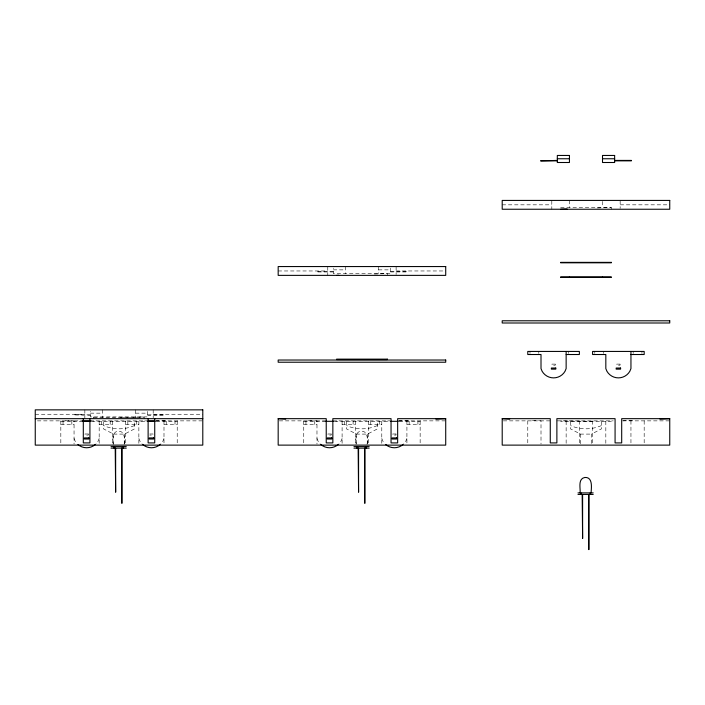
<?xml version="1.0" encoding="UTF-8"?>
<svg xmlns="http://www.w3.org/2000/svg" width="705" height="705" viewBox="0 0 705 705"><rect width="100%" height="100%" fill="white"/><g stroke="black" fill="none" stroke-linecap="round" stroke-linejoin="round"><path stroke-width="0.53" stroke-dasharray="3.52 2.64" d="M99.176 438.466L98.066 441.154A13.228 13.228 0 0 1 95.968 443.894M163.992 438.466L162.881 441.154A13.228 13.228 0 0 1 160.775 443.894M342.101 438.466L340.991 441.154A13.228 13.228 0 0 1 338.894 443.894M406.917 438.466L405.807 441.154A13.228 13.228 0 0 1 403.701 443.894M113.523 434.095L124.521 434.095L134.452 428.922L134.452 421.308M346.516 421.308L346.516 428.896L356.43 434.095L367.446 434.095L377.378 428.922L377.378 421.308M134.452 425.582C124.662 429.909 113.382 429.909 103.591 425.582M377.378 425.582C367.587 429.909 356.307 429.909 346.516 425.582M601.409 425.582C591.618 429.909 580.338 429.909 570.548 425.582M155.823 420.823L165.657 420.374M398.748 420.823L408.583 420.374M622.788 420.823L632.614 420.374M597.311 207.966L611.332 207.473L611.332 209.244M374.346 274.06L387.292 273.611L387.292 275.373M120.634 417.73L144.375 416.902L144.375 418.664M502.207 204.829L551.812 204.829M620.153 204.829L669.75 204.829M560.625 207.473L611.332 207.473M333.289 269.865L345.415 269.865M378.479 269.865L390.605 269.865M278.175 270.967L327.772 270.967M396.113 270.967L445.719 270.967M333.289 271.522L316.545 271.522L316.545 271.963L333.289 271.971M390.605 271.531L407.34 271.522L407.34 271.963L390.605 271.954M90.363 413.156L102.489 413.156M135.554 413.156L147.68 413.156M35.25 414.258L84.847 414.258M153.188 414.258L202.793 414.258M90.363 414.813L73.62 414.822L90.363 415.263M147.68 414.822L164.415 414.813L164.415 415.254L147.68 415.263M93.668 417.342L144.375 417.342M37.409 420.867L83.305 420.867M89.923 420.867L147.186 420.867M155.708 420.867L202.793 420.867M279.25 420.867L326.23 420.867M332.848 420.867L389.962 420.867M398.73 420.867L445.719 420.867M503.291 420.867L550.27 420.867M556.879 420.867L613.209 420.867M622.762 420.867L669.75 420.867M60.824 421.308L81.718 421.308M91.509 421.308L147.627 421.308M156.316 421.308L177.219 421.308M303.749 421.308L325.666 421.308M334.434 421.308L389.46 421.308M399.242 421.308L420.145 421.308M60.824 424.401L74.051 424.401M99.176 424.401L112.403 424.401M125.631 424.401L138.859 424.401M163.992 424.401L177.219 424.401M303.749 424.401L316.977 424.401M342.101 424.401L355.329 424.401M368.556 424.401L381.784 424.401M406.917 424.401L420.145 424.401M149.777 433.989L153.082 433.989L153.082 435.091L149.777 435.091M570.548 421.308L570.548 428.896L580.471 434.095L591.477 434.095M592.597 421.308L560.625 420.867L560.625 421.308L611.332 421.308L611.332 420.867M532.39 420.383L541.008 420.867L541.008 444.062M308.349 420.383L316.977 420.867L316.977 444.062M65.424 420.383L74.051 420.867L74.051 444.062M381.784 438.466L382.894 441.154A13.228 13.228 0 0 0 384.41 443.26M316.977 438.466L318.087 441.154A13.228 13.228 0 0 0 320.185 443.894M138.859 438.466L139.969 441.154A13.228 13.228 0 0 0 142.075 443.894M74.051 438.466L75.162 441.154A13.228 13.228 0 0 0 76.669 443.26M644.176 420.867L644.176 444.062M641.955 351.434L641.955 353.487M633.169 351.434L633.169 353.487M630.949 420.867L630.949 444.062M620.153 200.423L620.153 208.363M605.824 421.308L605.824 445.119M603.612 351.434L603.612 353.487M602.511 201.427L602.511 207.473M601.409 421.308L601.409 428.896L591.495 434.095L591.495 444.115M594.8 351.434L594.8 353.487M592.597 420.867L592.597 444.062M580.471 434.095L580.471 444.115M579.369 420.867L579.369 444.062M569.446 200.423L569.446 207.473M568.362 351.434L568.362 353.487M566.141 421.308L566.141 444.035M551.812 200.423L551.812 209.244M538.796 351.434L538.796 353.487M529.993 351.434L529.993 353.487M527.781 420.867L527.781 445.119M420.145 420.867L420.145 444.062M417.924 421.308L417.924 424.401M409.138 421.308L409.138 424.401M406.917 420.867L406.917 444.062M396.113 266.56L396.113 274.492M390.605 268.111L390.605 273.611L333.289 273.611L333.289 268.111M387.292 420.867L387.292 421.308M381.784 421.308L381.784 445.119M379.572 421.308L379.572 424.401M378.479 266.56L378.479 273.611M370.768 421.308L370.768 424.401M368.556 420.867L368.556 444.062M367.455 434.095L367.455 444.115M367.023 444.547C367.851 439.797 367.992 430.508 360.837 431.16C354.536 432.139 355.99 440.079 356.095 444.547M356.43 434.095L356.43 444.115M355.329 420.867L355.329 444.062M353.108 421.308L353.108 424.401M345.415 266.56L345.415 273.611M344.322 421.308L344.322 424.401M342.101 421.308L342.101 445.119M336.593 420.867L336.593 421.308M327.772 266.56L327.772 275.373M314.765 421.308L314.765 424.401M305.952 421.308L305.952 424.401M303.749 420.867L303.749 445.119M177.219 420.867L177.219 444.062M174.999 421.308L174.999 424.401M166.213 421.308L166.213 424.401M163.992 420.867L163.992 444.062M153.188 409.852L153.188 417.783M147.68 411.403L147.68 416.902L90.363 416.902L90.363 411.403M144.375 420.867L144.375 421.308M138.859 421.308L138.859 445.119M136.647 421.308L136.647 424.401M135.554 409.852L135.554 416.902M135.554 417.342L135.554 417.783M127.843 421.308L127.843 424.401M125.631 420.867L125.631 444.062M124.529 434.095L124.529 444.115M124.098 444.547C124.926 439.797 125.067 430.508 117.92 431.16C111.61 432.139 113.064 440.079 113.17 444.547M113.505 444.115L113.505 434.095L103.591 428.922L103.591 421.308M112.403 420.867L112.403 444.062M110.183 421.308L110.183 424.401M102.489 409.852L102.489 416.902M102.489 417.342L102.489 417.783M101.397 421.308L101.397 424.401M99.176 421.308L99.176 444.035M93.668 416.902L93.668 418.664M93.668 420.867L93.668 421.308M84.847 409.852L84.847 418.664M71.84 421.308L71.84 424.401M63.036 421.308L63.036 424.401M60.824 420.867L60.824 445.119M555.223 364.106L551.918 364.106L551.918 365.208L555.223 365.208L555.223 364.106M620.039 364.106L616.734 364.106L616.734 365.208L620.039 365.208L620.039 364.106M88.266 433.989L84.961 433.989L84.961 435.091L88.266 435.091L88.266 433.989M331.191 433.989L327.887 433.989L327.887 435.091L331.191 435.091L331.191 433.989M396.007 433.989L392.694 433.989L392.694 435.091L396.007 435.091L396.007 433.989"/><path stroke-width="1.06" d="M435.884 419.114L445.719 418.664L445.719 445.119L278.175 445.119L278.175 418.664L326.23 418.664L326.23 442.916L332.848 442.916L332.848 418.664L391.046 418.664L391.046 442.916L397.655 442.916L397.655 418.664L445.719 418.664M659.924 419.114L669.75 418.664L669.75 445.119L502.207 445.119L502.207 418.664L550.27 418.664L550.27 442.916L556.879 442.916L556.879 418.664L615.077 418.664L615.077 442.916L621.695 442.916L621.695 418.664L669.75 418.664M560.625 209.244L567.102 209.015M336.593 275.373L338.752 275.302M557.32 158.757L569.446 158.757M602.511 158.757L614.637 158.757M557.32 160.414L540.585 160.855L557.32 160.846M614.637 160.414L631.38 160.414L631.38 160.855L614.637 160.846M560.625 276.915L611.332 276.915M560.625 277.356L611.332 277.356M566.141 354.518L579.369 354.518L579.369 351.434L527.781 351.434L527.781 354.518L541.008 354.518L541.008 368.592L542.119 371.271A13.228 13.228 0 0 0 565.031 371.271L566.141 368.592L566.141 351.434M630.949 354.518L644.176 354.518L644.176 351.434L592.597 351.434L592.597 354.518L605.824 354.518L605.824 368.592L606.934 371.271A13.228 13.228 0 0 0 629.838 371.271L630.949 368.592L630.949 351.434M35.25 418.664L202.793 418.664M82.335 420.867L91.095 420.867M148.041 420.867L154.606 420.867M82.741 421.308L90.487 421.308M147.556 421.308L155.223 421.308M325.666 421.308L333.412 421.308M390.473 421.308L398.219 421.308M111.02 446.6L126.257 446.6M353.945 446.6L369.173 446.6M111.02 448.142L126.257 448.142M353.945 448.142L369.173 448.142M577.977 492.892L593.213 492.892M577.977 494.434L593.213 494.434M502.207 418.664L509.75 419.096M278.175 418.664L285.719 419.096M602.511 276.915L602.511 277.356M591.063 492.892C591.407 487.86 593.028 476.941 584.877 477.452C577.739 478.739 580.515 488.01 580.136 492.892M590.2 492.892L590.2 494.434M589.027 494.434L589.027 549.548L588.578 549.548L588.578 494.434M582.612 494.434L582.612 538.523L582.171 494.434M580.99 492.892L580.99 494.434M569.446 276.915L569.446 277.356M366.168 446.6L366.168 448.142M364.987 448.142L364.987 503.255L364.547 503.255L364.538 448.142M358.572 448.142L358.572 492.231L358.14 448.142M356.959 446.6L356.959 448.142M154.73 418.664L154.73 442.916L148.121 442.916L148.121 418.664M123.243 446.6L123.243 448.142M122.062 448.142L122.062 503.255L121.621 503.255L121.612 448.142M115.646 448.142L115.646 492.231L115.215 448.142M114.034 446.6L114.034 448.142M89.923 418.664L89.923 442.916L83.305 442.916L83.305 418.664M338.259 444.476A13.228 13.228 0 0 1 320.81 444.476M403.075 444.476A13.228 13.228 0 0 1 385.626 444.476M160.15 444.476A13.228 13.228 0 0 1 142.701 444.476M95.342 444.476A13.228 13.228 0 0 1 77.894 444.476M569.446 155.453L557.32 155.453L557.32 162.502L569.446 162.502L569.446 155.453M614.637 155.453L602.511 155.453L602.511 162.502L614.637 162.502L614.637 155.453M669.75 200.423L502.207 200.423L502.207 209.244L669.75 209.244L669.75 200.423M611.332 262.366L560.625 262.366L560.625 262.806L611.332 262.806L611.332 262.366M445.719 266.56L278.175 266.56L278.175 275.373L445.719 275.373L445.719 266.56M669.75 320.784L502.207 320.784L502.207 322.996L669.75 322.996L669.75 320.784M387.292 359.145L336.593 359.145L336.593 359.585L387.292 359.585L387.292 359.145M445.719 360.026L278.175 360.026L278.175 362.229L445.719 362.229L445.719 360.026M555.778 368.036L551.372 368.036L551.372 369.138L555.778 369.138L555.778 368.036M620.594 368.036L616.179 368.036L616.179 369.138L620.594 369.138L620.594 368.036M202.793 409.852L35.25 409.852L35.25 445.119L202.793 445.119L202.793 409.852M88.821 437.92L84.406 437.92L84.406 439.021L88.821 439.021L88.821 437.92M153.628 437.92L149.222 437.92L149.222 439.021L153.628 439.021L153.628 437.92M331.747 437.92L327.332 437.92L327.332 439.021L331.747 439.021L331.747 437.92M396.554 437.92L392.147 437.92L392.147 439.021L396.554 439.021L396.554 437.92"/></g></svg>
